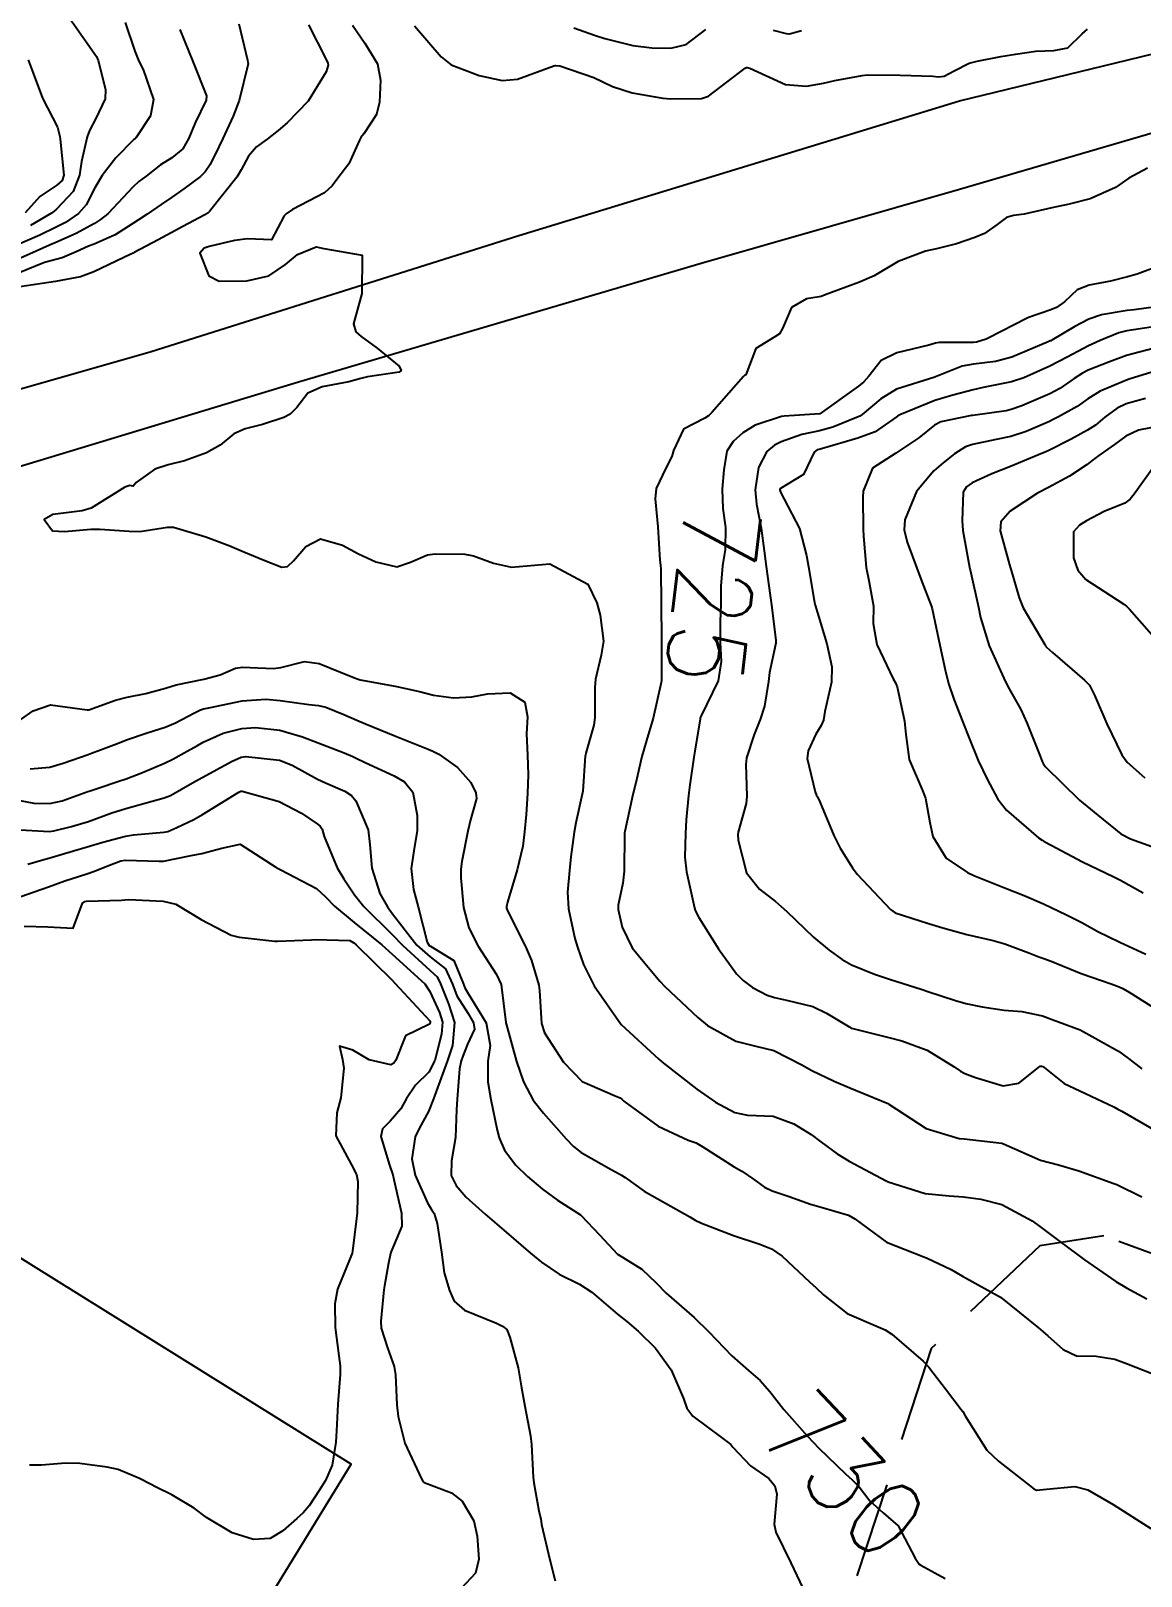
# Model space of a CAD drawing. Header units: metres. Extents: x 298520 to 308411, y 7433745 to 7450750.
# Drawn here: x 299496.4 to 299554.4, y 7449492.5 to 7449573.2 of the extents above; entities that cross this region are included whole.
import ezdxf
from ezdxf.enums import TextEntityAlignment as Align

# ---------------------------------------------------------------- set-up
doc = ezdxf.new("R2010")
doc.units = ezdxf.units.M
doc.header["$LTSCALE"] = 10
doc.linetypes.add('DASHED', pattern=[0.75, 0.5, -0.25])
for name, color, linetype in [('Cotas', 45, 'Continuous'), ('Curvas de Nivel 1m', 11, 'Continuous'), ('Curvas de Nivel 5m', 15, 'Continuous'), ('Edificações', 30, 'Continuous'), ('Linha Férrea', 251, 'TRACKS'), ('Vias Secundárias', 230, 'DASHED')]:
    doc.layers.add(name, color=color, linetype=linetype)
doc.styles.add('Style-STANDARD', font='STANDARD.shx')
doc.linetypes.add('TRACKS', pattern='A,0.15,[130,ltypeshp.shx,S=0.25,R=0,X=0,Y=0],0.15', length=0.3)

msp = doc.modelspace()

# ---------------------------------------------------------------- linework, layer by layer
at = {"layer": 'Curvas de Nivel 1m', "flags": 128}
for points, elevation in [([(299495.882, 7449576.947), (299497.033, 7449575.648), (299497.853, 7449574.6), (299498.549, 7449573.633), (299499.816, 7449571.82), (299499.903, 7449571.619), (299500.28, 7449570.095), (299500.272, 7449569.613), (299499.783, 7449568.589), (299499.445, 7449567.954), (299499.335, 7449567.624), (299499.034, 7449566.347), (299498.924, 7449565.628), (299498.597, 7449564.769), (299497.725, 7449563.85), (299497.611, 7449563.754), (299497.459, 7449563.643), (299496.365, 7449563.002)], 732), ([(299507.25, 7449573.529), (299507.701, 7449571.635), (299507.73, 7449571.521), (299507.733, 7449571.442), (299507.272, 7449569.528), (299506.957, 7449568.705), (299506.41, 7449567.54), (299506.207, 7449567.103), (299505.753, 7449566.191), (299505.499, 7449565.8), (299505.25, 7449565.555), (299504.38, 7449564.92), (299503.732, 7449564.47), (299503.201, 7449564.103), (299502.467, 7449563.583), (299502.006, 7449563.3), (299501.716, 7449563.103), (299500.792, 7449562.519), (299499.699, 7449562.033), (299499.403, 7449561.917), (299498.747, 7449561.629), (299498.024, 7449561.303), (299497.689, 7449561.218), (299497.099, 7449561.061), (299495.681, 7449560.486)], 729), ([(299501.306, 7449573.598), (299501.821, 7449572.104), (299502.033, 7449571.588), (299502.256, 7449571.138), (299502.794, 7449569.58), (299502.644, 7449568.722), (299501.895, 7449567.589), (299501.829, 7449567.532), (299501.771, 7449567.491), (299500.833, 7449566.528), (299500.116, 7449565.614), (299499.736, 7449564.963), (299499.271, 7449564.081), (299498.885, 7449563.628), (299498.192, 7449563.159), (299497.712, 7449562.912), (299496.859, 7449562.496), (299495.698, 7449561.994)], 731), ([(299510.896, 7449573.484), (299511.816, 7449571.673), (299511.903, 7449571.469), (299511.914, 7449571.367), (299511.809, 7449571.031), (299510.882, 7449569.484), (299509.782, 7449568.36), (299509.316, 7449567.966), (299508.73, 7449567.51), (299508.182, 7449567.1), (299507.76, 7449566.628), (299507.372, 7449565.902), (299507.151, 7449565.529), (299505.725, 7449563.729), (299505.633, 7449563.642), (299505.483, 7449563.552), (299504.33, 7449562.947), (299503.709, 7449562.614), (299503.034, 7449562.245), (299501.782, 7449561.589), (299501.729, 7449561.553), (299501.692, 7449561.538), (299501.603, 7449561.503), (299499.683, 7449560.589), (299498.98, 7449560.327), (299497.677, 7449560.079), (299495.81, 7449559.804)], 728), ([(299513.194, 7449573.456), (299513.829, 7449572.515), (299514.493, 7449571.443), (299514.654, 7449570.592), (299514.603, 7449569.442), (299514.439, 7449568.787), (299513.776, 7449567.792), (299513.631, 7449567.595), (299513.561, 7449567.452), (299512.992, 7449566.22), (299512.433, 7449565.463), (299512.135, 7449565.07), (299511.735, 7449564.705), (299510.063, 7449563.832), (299509.724, 7449563.603), (299509.665, 7449563.559), (299509.618, 7449563.501), (299508.96, 7449562.252), (299507.705, 7449562.303), (299507.026, 7449562.208), (299505.698, 7449561.896), (299505.437, 7449561.812), (299505.21, 7449561.555), (299505.681, 7449560.38), (299506.222, 7449560.086), (299507.679, 7449560.107), (299508.82, 7449560.37), (299509.688, 7449560.97), (299510.309, 7449561.491), (299511.293, 7449561.883), (299511.698, 7449561.805), (299513.693, 7449561.45), (299513.673, 7449559.45), (299513.241, 7449557.871), (299513.372, 7449557.453), (299513.649, 7449557.2), (299514.484, 7449556.598), (299515.626, 7449555.651), (299515.741, 7449555.428), (299515.622, 7449555.347), (299513.972, 7449555.094), (299513.619, 7449555.016), (299512.998, 7449554.84), (299511.614, 7449554.582), (299510.857, 7449554.241), (299510.287, 7449553.493), (299509.943, 7449553.152), (299509.595, 7449552.976), (299508.483, 7449552.617), (299507.586, 7449552.378), (299506.992, 7449552.118), (299506.28, 7449551.539), (299505.569, 7449551.124), (299504.418, 7449550.708), (299503.562, 7449550.5), (299502.859, 7449550.278), (299501.895, 7449549.587), (299501.741, 7449549.398), (299501.551, 7449549.427), (299501.296, 7449549.34), (299499.539, 7449548.246), (299499.063, 7449548.099), (299497.536, 7449547.913), (299497.081, 7449547.647), (299497.524, 7449547.054), (299498.141, 7449547.017), (299499.526, 7449547.143), (299499.987, 7449547.153), (299501.525, 7449547.037), (299502.087, 7449547.022), (299503.528, 7449547.256), (299503.848, 7449547.247), (299505.521, 7449546.745), (299506.779, 7449546.266), (299507.51, 7449545.967), (299508.605, 7449545.509), (299509.5, 7449545.167), (299509.799, 7449545.198), (299510.11, 7449545.494), (299510.756, 7449546.246), (299511.52, 7449546.634), (299512.672, 7449546.306), (299513.509, 7449545.859), (299514.418, 7449545.441), (299515.5, 7449545.179), (299516.213, 7449545.419), (299517.109, 7449545.806), (299517.51, 7449545.855), (299519.063, 7449545.831), (299519.509, 7449545.756), (299520.565, 7449545.369), (299521.501, 7449545.163), (299523.503, 7449545.33), (299525.493, 7449544.281), (299525.947, 7449543.305), (299526.128, 7449542.649), (299526.298, 7449541.302), (299526.183, 7449540.565), (299525.889, 7449539.305), (299525.851, 7449538.883), (299525.848, 7449537.306), (299525.798, 7449536.915), (299525.385, 7449535.44), (299525.357, 7449535.337), (299525.351, 7449535.31), (299525.22, 7449533.456), (299525.194, 7449533.312), (299524.856, 7449531.807), (299524.772, 7449531.316), (299524.6, 7449530.041), (299524.526, 7449529.318), (299524.431, 7449528.19), (299524.471, 7449527.318), (299524.807, 7449525.777), (299524.939, 7449525.313), (299525.254, 7449524.409), (299525.823, 7449523.304), (299527.223, 7449521.29), (299529.196, 7449519.474), (299529.444, 7449519.257), (299531.18, 7449517.905), (299532.156, 7449517.23), (299533.165, 7449516.681), (299533.829, 7449516.544), (299535.162, 7449516.493), (299536.24, 7449516.096), (299537.148, 7449515.533), (299537.652, 7449515.162), (299538.508, 7449514.521), (299539.133, 7449514.154), (299541.065, 7449513.121), (299541.123, 7449513.089), (299541.173, 7449513.069), (299543.116, 7449512.453), (299544.361, 7449512.327), (299545.115, 7449512.283), (299546.021, 7449512.154), (299547.111, 7449511.883), (299548.698, 7449511.034), (299549.099, 7449510.741), (299550.151, 7449509.95), (299551.077, 7449509.263), (299551.435, 7449508.996), (299553.062, 7449507.871), (299553.62, 7449507.533), (299554.689, 7449506.955)], 727), ([(299516.438, 7449573.421), (299517.819, 7449571.809), (299518.341, 7449571.395), (299519.807, 7449570.833), (299521.011, 7449570.568), (299521.806, 7449570.646), (299523.705, 7449571.331), (299523.784, 7449571.359), (299523.813, 7449571.357), (299524.026, 7449571.328), (299525.807, 7449570.721), (299526.767, 7449570.26), (299527.799, 7449569.934), (299529.41, 7449569.65), (299529.796, 7449569.606), (299531.418, 7449569.623), (299531.798, 7449569.757), (299533.697, 7449571.212), (299533.774, 7449571.25), (299533.814, 7449571.252), (299533.948, 7449571.209), (299535.805, 7449570.366), (299536.907, 7449570.276), (299537.806, 7449570.437), (299538.397, 7449570.564), (299539.81, 7449570.839), (299540.086, 7449570.861), (299541.81, 7449570.849), (299543.509, 7449570.794), (299543.81, 7449570.766), (299544.106, 7449570.791), (299544.624, 7449571.082), (299545.416, 7449571.477), (299545.818, 7449571.586), (299547.059, 7449571.819), (299547.822, 7449571.953), (299548.892, 7449572.102), (299549.824, 7449572.13), (299550.556, 7449572.282), (299551.308, 7449573.005), (299551.584, 7449573.255)], 726), ([(299496.254, 7449571.656), (299496.512, 7449570.947), (299496.99, 7449569.648), (299497.778, 7449568.132), (299497.893, 7449567.639), (299497.911, 7449567.499), (299498.102, 7449565.636), (299498.023, 7449565.354), (299497.738, 7449565.101), (299496.858, 7449564.522), (299496.086, 7449563.656)], 733), ([(299554.718, 7449565.996), (299553.748, 7449565.469), (299553.053, 7449564.98), (299551.737, 7449564.385), (299550.634, 7449564.111), (299549.732, 7449563.92), (299548.278, 7449563.591), (299547.728, 7449563.516), (299547.359, 7449563.421), (299546.869, 7449563.059), (299546.203, 7449562.578), (299545.712, 7449562.372), (299544.749, 7449562.038), (299543.703, 7449561.79), (299543.132, 7449561.668), (299541.693, 7449561.12), (299540.452, 7449560.366), (299539.682, 7449560.041), (299537.884, 7449559.376), (299537.674, 7449559.301), (299537.568, 7449559.277), (299536.916, 7449559.178), (299536.124, 7449558.727), (299535.649, 7449557.623), (299535.5, 7449557.336), (299535.258, 7449557.194), (299534.257, 7449556.583), (299533.735, 7449555.209), (299533.67, 7449555.162), (299533.622, 7449555.118), (299531.962, 7449553.235), (299531.781, 7449553.057), (299531.599, 7449552.947), (299530.475, 7449552.366), (299529.957, 7449551.256), (299529.882, 7449550.944), (299529.564, 7449550.332), (299529.056, 7449549.267), (299529.01, 7449548.731), (299529.138, 7449547.266), (299529.252, 7449545.519), (299529.278, 7449545.263), (299529.292, 7449545.054), (299529.312, 7449543.263), (299529.342, 7449541.374), (299529.342, 7449541.262), (299529.339, 7449541.149), (299529.326, 7449539.262), (299529.316, 7449539.146), (299528.907, 7449537.268), (299528.551, 7449536.117), (299528.313, 7449535.276), (299527.989, 7449533.9), (299527.844, 7449533.283), (299527.415, 7449531.36), (299527.408, 7449531.289), (299527.407, 7449531.224), (299527.387, 7449529.289), (299527.307, 7449528.667), (299527.069, 7449527.519), (299527.069, 7449527.292), (299527.279, 7449526.365), (299527.81, 7449525.282), (299528.462, 7449524.479), (299529.246, 7449523.552), (299529.512, 7449523.257), (299531.227, 7449521.647), (299531.736, 7449521.235), (299533.211, 7449520.411), (299534.264, 7449520.147), (299535.204, 7449519.923), (299536.667, 7449519.175), (299537.19, 7449518.88), (299538.361, 7449518.329), (299539.181, 7449517.98), (299541.122, 7449517.172), (299541.173, 7449517.15), (299541.217, 7449517.12), (299543.154, 7449515.849), (299544.888, 7449515.332), (299545.146, 7449515.305), (299547.107, 7449515.087), (299547.143, 7449515.074), (299547.193, 7449515.049), (299549.135, 7449514.205), (299550.075, 7449513.958), (299551.129, 7449513.648), (299552.972, 7449512.982), (299553.122, 7449512.926), (299554.433, 7449512.277)], 726), ([(299555.671, 7449558.826), (299554.03, 7449558.604), (299553.667, 7449558.557), (299552.328, 7449558.328), (299551.659, 7449558.105), (299550.931, 7449557.73), (299549.73, 7449557.019), (299549.678, 7449556.984), (299549.642, 7449556.97), (299549.539, 7449556.919), (299547.634, 7449556.132), (299546.788, 7449555.902), (299545.63, 7449555.76), (299545.048, 7449555.656), (299543.655, 7449555.09), (299543.632, 7449555.081), (299543.606, 7449555.073), (299541.616, 7449554.462), (299540.786, 7449553.953), (299539.82, 7449553.138), (299539.692, 7449553.049), (299539.601, 7449553.004), (299538.286, 7449552.466), (299537.59, 7449552.28), (299536.674, 7449552.092), (299535.581, 7449551.713), (299535.235, 7449551.536), (299534.843, 7449551.197), (299534.395, 7449550.371), (299534.222, 7449549.203), (299534.303, 7449548.444), (299534.544, 7449547.2), (299534.706, 7449546.007), (299534.795, 7449545.197), (299535.005, 7449543.678), (299535.076, 7449543.194), (299535.306, 7449541.34), (299535.3, 7449541.192), (299534.977, 7449539.655), (299534.921, 7449539.195), (299534.717, 7449537.9), (299534.48, 7449537.199), (299534.173, 7449536.43), (299533.779, 7449535.206), (299533.737, 7449534.849), (299533.789, 7449533.206), (299533.752, 7449532.812), (299533.344, 7449531.317), (299533.329, 7449531.21), (299533.338, 7449530.903), (299533.777, 7449529.205), (299534.453, 7449528.352), (299535.298, 7449527.702), (299535.879, 7449527.184), (299537.273, 7449525.836), (299538.101, 7449525.157), (299538.781, 7449524.67), (299539.255, 7449524.395), (299540.461, 7449523.917), (299541.248, 7449523.657), (299542.95, 7449523.103), (299543.242, 7449523.004), (299544.692, 7449522.532), (299545.236, 7449522.385), (299546.092, 7449522.204), (299547.233, 7449522.038), (299548.153, 7449521.957), (299549.23, 7449521.734), (299549.748, 7449521.542), (299551.213, 7449521), (299553.202, 7449519.886), (299553.726, 7449519.5), (299554.434, 7449518.961)], 724), ([(299554.918, 7449557.693), (299553.651, 7449557.503), (299553.231, 7449557.402), (299552.257, 7449556.994), (299551.839, 7449556.8), (299551.64, 7449556.711), (299550.522, 7449556.123), (299549.629, 7449555.649), (299548.263, 7449555.04), (299547.621, 7449554.835), (299546.136, 7449554.547), (299545.616, 7449554.427), (299544.558, 7449554.136), (299543.611, 7449553.856), (299541.779, 7449553.117), (299541.668, 7449553.053), (299541.601, 7449552.994), (299540.502, 7449552.219), (299539.584, 7449551.891), (299539.004, 7449551.727), (299537.575, 7449551.311), (299537.466, 7449551.28), (299537.318, 7449551.173), (299536.747, 7449549.992), (299535.554, 7449549.261), (299535.521, 7449549.223), (299535.516, 7449549.19), (299535.552, 7449549.078), (299536.535, 7449547.18), (299536.912, 7449545.776), (299537.014, 7449545.175), (299537.334, 7449543.322), (299537.369, 7449543.171), (299537.477, 7449542.773), (299537.973, 7449541.162), (299538.241, 7449539.958), (299538.213, 7449539.158), (299537.875, 7449537.621), (299537.795, 7449537.164), (299537.68, 7449536.895), (299537.402, 7449536.44), (299536.995, 7449535.568), (299536.952, 7449535.174), (299537.366, 7449533.434), (299537.437, 7449533.243), (299537.481, 7449533.168), (299537.613, 7449532.912), (299538.333, 7449531.155), (299538.666, 7449530.49), (299539.316, 7449529.455), (299539.56, 7449529.138), (299541.295, 7449527.279), (299541.544, 7449527.117), (299543.285, 7449526.56), (299544.036, 7449526.334), (299545.277, 7449525.98), (299546.668, 7449525.66), (299547.27, 7449525.499), (299548.528, 7449525.031), (299549.055, 7449524.818), (299549.26, 7449524.752), (299549.683, 7449524.591), (299551.252, 7449523.938), (299552.826, 7449523.405), (299553.246, 7449523.246), (299553.429, 7449523.162), (299553.762, 7449522.972), (299555.229, 7449522.055)], 723), ([(299555.344, 7449556.658), (299553.635, 7449556.21), (299552.731, 7449555.89), (299551.627, 7449555.438), (299551.332, 7449555.297), (299550.889, 7449555.007), (299550.14, 7449554.492), (299549.615, 7449554.21), (299548.153, 7449553.586), (299547.606, 7449553.385), (299547.337, 7449553.321), (299545.603, 7449553.083), (299545.523, 7449553.071), (299543.931, 7449552.754), (299543.595, 7449552.575), (299542.778, 7449551.909), (299541.573, 7449551.12), (299540.362, 7449550.335), (299539.876, 7449549.137), (299539.851, 7449548.836), (299539.867, 7449547.137), (299539.887, 7449546.777), (299540.032, 7449545.135), (299540.173, 7449544.456), (299540.403, 7449543.131), (299540.388, 7449542.212), (299540.583, 7449541.129), (299541.435, 7449539.325), (299541.552, 7449539.119), (299541.641, 7449538.908), (299542.037, 7449537.114), (299542.098, 7449536.418), (299542.277, 7449535.111), (299542.963, 7449533.508), (299543.127, 7449533.102), (299543.344, 7449531.82), (299543.51, 7449531.097), (299544.2, 7449529.965), (299545.314, 7449529.212), (299545.649, 7449529.067), (299547.306, 7449528.4), (299548.288, 7449528.021), (299549.299, 7449527.586), (299550.498, 7449527.008), (299551.287, 7449526.599), (299552.13, 7449526.142), (299553.272, 7449525.572), (299554.642, 7449524.959)], 722), ([(299555.629, 7449555.553), (299553.774, 7449554.978), (299553.622, 7449554.928), (299552.26, 7449554.35), (299551.612, 7449553.944), (299551.058, 7449553.556), (299550.08, 7449553.015), (299549.769, 7449552.85), (299549.599, 7449552.767), (299548.382, 7449552.247), (299547.587, 7449551.991), (299546.82, 7449551.822), (299545.58, 7449551.558), (299545.216, 7449551.436), (299544.636, 7449551.079), (299544.043, 7449550.61), (299543.564, 7449550.183), (299542.657, 7449549.103), (299542.052, 7449547.627), (299542.013, 7449547.113), (299542.169, 7449546.464), (299542.672, 7449545.102), (299542.896, 7449544.498), (299543.446, 7449543.1), (299543.481, 7449542.98), (299543.881, 7449541.094), (299544.149, 7449539.799), (299544.326, 7449539.087), (299544.611, 7449538.268), (299545.078, 7449537.075), (299545.4, 7449536.224), (299545.884, 7449535.065), (299546.347, 7449534.086), (299546.898, 7449533.055), (299547.354, 7449532.467), (299549.032, 7449531.025), (299549.216, 7449530.906), (299549.331, 7449530.844), (299549.696, 7449530.65), (299551.321, 7449529.774), (299552.965, 7449528.983), (299553.311, 7449528.81), (299554.504, 7449528.161)], 721), ([(299555.597, 7449552.579), (299554.247, 7449552.316), (299553.588, 7449552.003), (299552.998, 7449551.57), (299552.184, 7449550.994), (299551.84, 7449550.728), (299551.568, 7449550.52), (299550.657, 7449549.914), (299549.556, 7449549.326), (299548.982, 7449549.029), (299547.543, 7449548.08), (299547.059, 7449547.533), (299547.028, 7449547.055), (299547.506, 7449545.277), (299547.567, 7449545.112), (299547.589, 7449545.049), (299548.013, 7449543.567), (299548.237, 7449543.039), (299549.36, 7449541.116), (299549.417, 7449541.021), (299549.433, 7449541), (299549.453, 7449540.98), (299549.765, 7449540.702), (299551.436, 7449539.266), (299551.692, 7449538.997), (299551.952, 7449538.471), (299552.593, 7449536.988), (299553.389, 7449535.37), (299553.67, 7449534.976), (299554.582, 7449534.169)], 719), ([(299555.121, 7449550.51), (299554.034, 7449548.973), (299553.819, 7449548.705), (299553.546, 7449548.51), (299552.467, 7449548.063), (299551.532, 7449547.583), (299551.176, 7449547.355), (299550.863, 7449547.007), (299550.86, 7449545.656), (299551.092, 7449545.004), (299551.498, 7449544.521), (299552.795, 7449543.682), (299553.485, 7449543.227), (299553.625, 7449543.119), (299553.787, 7449542.975), (299555.455, 7449541.069)], 718), ([(299495.862, 7449537.207), (299496.502, 7449537.654), (299497.416, 7449537.966), (299499.322, 7449537.712), (299499.414, 7449537.717), (299500.81, 7449538.215), (299501.421, 7449538.367), (299502.395, 7449538.558), (299503.426, 7449538.846), (299503.982, 7449539.009), (299505.431, 7449539.31), (299506.285, 7449539.537), (299507.085, 7449539.879), (299507.439, 7449539.944), (299509.067, 7449539.875), (299509.439, 7449539.929), (299510.691, 7449540.241), (299511.443, 7449540.123), (299513.124, 7449539.455), (299513.353, 7449539.372), (299513.432, 7449539.338), (299513.598, 7449539.281), (299515.428, 7449538.946), (299516.687, 7449538.673), (299517.424, 7449538.481), (299518.475, 7449538.336), (299519.423, 7449538.397), (299520.251, 7449538.546), (299521.425, 7449538.606), (299522.192, 7449538.12), (299522.33, 7449537.346), (299522.289, 7449536.457), (299522.328, 7449535.346), (299522.369, 7449534.341), (299522.34, 7449533.345), (299522.258, 7449532.252), (299522.181, 7449531.347), (299522.085, 7449530.595), (299521.787, 7449529.353), (299521.296, 7449527.676), (299521.229, 7449527.425), (299521.234, 7449527.361), (299521.291, 7449527.218), (299522.222, 7449525.346), (299522.543, 7449524.627), (299522.928, 7449523.335), (299522.96, 7449523.054), (299523.069, 7449521.332), (299523.216, 7449520.838), (299524.213, 7449519.32), (299525.183, 7449518.313), (299526.916, 7449517.553), (299527.175, 7449517.448), (299527.267, 7449517.382), (299527.37, 7449517.287), (299529.154, 7449515.968), (299530.728, 7449515.244), (299531.141, 7449515.096), (299531.488, 7449514.888), (299533.129, 7449513.851), (299533.537, 7449513.623), (299534.139, 7449513.205), (299534.71, 7449512.788), (299535.117, 7449512.603), (299536.004, 7449512.292), (299537.11, 7449511.905), (299537.684, 7449511.736), (299539.105, 7449511.328), (299539.439, 7449511.137), (299541.085, 7449509.915), (299543.031, 7449509.143), (299543.073, 7449509.133), (299543.171, 7449509.099), (299544.472, 7449508.484), (299545.064, 7449508.138), (299547.053, 7449507.05), (299549.029, 7449505.45), (299549.523, 7449505.023), (299550.324, 7449504.318), (299551.013, 7449503.987), (299552.045, 7449503.957), (299553.011, 7449503.799), (299553.622, 7449503.584), (299555.004, 7449503.04)], 728), ([(299496.35, 7449534.632), (299497.374, 7449534.723), (299498.083, 7449534.926), (299499.381, 7449535.384), (299499.557, 7449535.442), (299500.025, 7449535.614), (299501.003, 7449535.99), (299501.391, 7449536.145), (299502.466, 7449536.515), (299503.401, 7449536.804), (299503.939, 7449537.03), (299504.938, 7449537.555), (299505.258, 7449537.708), (299505.415, 7449537.755), (299505.689, 7449537.819), (299507.42, 7449538.184), (299508.656, 7449538.273), (299509.42, 7449538.207), (299510.907, 7449537.996), (299511.418, 7449537.944), (299511.799, 7449537.856), (299512.732, 7449537.46), (299513.409, 7449537.174), (299513.868, 7449536.983), (299515.397, 7449536.355), (299517.139, 7449535.652), (299517.385, 7449535.556), (299517.706, 7449535.397), (299518.682, 7449534.696), (299519.368, 7449533.912), (299519.642, 7449533.377), (299519.662, 7449533.075), (299519.349, 7449531.96), (299519.211, 7449531.382), (299518.905, 7449529.8), (299518.857, 7449529.387), (299518.853, 7449528.931), (299518.987, 7449527.385), (299519.277, 7449526.328), (299519.756, 7449525.375), (299520.722, 7449523.891), (299520.963, 7449523.363), (299521.2, 7449521.384), (299521.206, 7449521.36), (299521.222, 7449521.31), (299521.756, 7449519.352), (299522.118, 7449518.281), (299522.628, 7449517.338), (299523.163, 7449516.644), (299524.346, 7449515.318), (299524.735, 7449514.912), (299525.136, 7449514.603), (299526.704, 7449513.718), (299527.125, 7449513.488), (299527.253, 7449513.417), (299527.433, 7449513.285), (299528.42, 7449512.575), (299529.112, 7449512.197), (299530.806, 7449511.243), (299531.1, 7449511.063), (299531.425, 7449510.91), (299533.089, 7449510.268), (299534.465, 7449509.817), (299535.079, 7449509.567), (299535.643, 7449509.184), (299537.06, 7449507.852), (299537.42, 7449507.528), (299537.802, 7449507.163), (299539.039, 7449506.195), (299540.659, 7449505.495), (299541.026, 7449505.337), (299541.365, 7449505.117), (299543.009, 7449503.711), (299543.305, 7449503.395), (299543.533, 7449503.092), (299544.163, 7449502.251), (299544.984, 7449501.187), (299545.075, 7449501.069), (299545.201, 7449500.846), (299546.328, 7449499.056), (299546.947, 7449498.49), (299548.794, 7449497.031), (299548.932, 7449496.962), (299549.451, 7449497.022), (299550.934, 7449497.156), (299551.61, 7449496.993), (299552.922, 7449496.221), (299554.903, 7449494.96)], 729), ([(299495.549, 7449531.457), (299497.339, 7449531.364), (299497.583, 7449531.394), (299498.502, 7449531.628), (299499.158, 7449531.808), (299499.345, 7449531.872), (299500.622, 7449532.336), (299501.353, 7449532.566), (299502.728, 7449532.951), (299503.358, 7449533.112), (299503.685, 7449533.242), (299504.251, 7449533.561), (299504.96, 7449533.961), (299505.369, 7449534.189), (299506.865, 7449535.015), (299507.38, 7449535.246), (299507.618, 7449535.281), (299509.379, 7449535.077), (299510.045, 7449534.825), (299511.369, 7449534.091), (299511.788, 7449533.894), (299512.791, 7449533.459), (299513.144, 7449533.237), (299513.358, 7449532.964), (299514.013, 7449531.443), (299514.09, 7449530.684), (299514.198, 7449529.441), (299514.611, 7449528.125), (299515.016, 7449527.433), (299515.287, 7449527.06), (299516.557, 7449525.417), (299517.257, 7449524.813), (299518.046, 7449524.193), (299518.409, 7449523.393), (299518.633, 7449522.785), (299519.228, 7449521.864), (299519.515, 7449521.377), (299519.561, 7449521.034), (299519.206, 7449520.254), (299518.958, 7449519.622), (299518.875, 7449519.385), (299518.775, 7449518.973), (299518.664, 7449517.388), (299518.629, 7449516.85), (299518.576, 7449515.389), (299518.355, 7449514.171), (299518.337, 7449513.392), (299518.604, 7449512.874), (299519.112, 7449512.278), (299520.117, 7449511.37), (299521.091, 7449510.548), (299522.493, 7449509.346), (299523.068, 7449508.87), (299523.988, 7449508.252), (299525.057, 7449507.725), (299525.702, 7449507.304), (299527.042, 7449506.159), (299527.524, 7449505.769), (299528.123, 7449505.274), (299529.02, 7449504.386), (299529.831, 7449503.252), (299530.482, 7449501.751), (299530.661, 7449501.243), (299530.977, 7449500.835), (299532.471, 7449499.714), (299532.955, 7449499.348), (299533.069, 7449499.218), (299533.982, 7449498.243), (299534.937, 7449497.57), (299535.252, 7449497.187), (299535.352, 7449496.762), (299535.216, 7449495.187), (299535.312, 7449494.781), (299536.097, 7449493.178), (299536.866, 7449491.523)], 731), ([(299496.223, 7449529.656), (299497.063, 7449529.898), (299497.318, 7449529.965), (299498.607, 7449530.344), (299499.327, 7449530.559), (299500.14, 7449530.802), (299501.336, 7449531.117), (299501.753, 7449531.178), (299503.339, 7449531.32), (299503.543, 7449531.365), (299504.013, 7449531.563), (299504.91, 7449531.992), (299505.35, 7449532.239), (299507.251, 7449533.411), (299507.362, 7449533.457), (299507.424, 7449533.458), (299509.357, 7449532.921), (299510.52, 7449532.32), (299511.346, 7449531.766), (299511.505, 7449531.638), (299511.603, 7449531.476), (299511.719, 7449531.093), (299512.385, 7449529.464), (299512.742, 7449528.893), (299513.299, 7449528.053), (299513.783, 7449527.445), (299515.271, 7449525.981), (299515.811, 7449525.425), (299517.25, 7449524.1), (299517.61, 7449523.768), (299517.793, 7449523.402), (299518.202, 7449522.365), (299518.524, 7449521.39), (299518.414, 7449520.182), (299518.157, 7449519.396), (299517.563, 7449517.79), (299517.431, 7449517.406), (299517.166, 7449516.744), (299516.69, 7449515.882), (299516.464, 7449515.417), (299516.291, 7449514.263), (299516.472, 7449513.417), (299517.108, 7449511.968), (299517.321, 7449511.623), (299517.449, 7449511.405), (299517.611, 7449510.886), (299517.841, 7449509.398), (299517.988, 7449508.322), (299518.267, 7449507.392), (299518.498, 7449506.839), (299519.043, 7449506.358), (299520.72, 7449505.68), (299521.035, 7449505.523), (299521.261, 7449505.358), (299521.419, 7449504.964), (299521.839, 7449503.352), (299522.026, 7449502.316), (299522.197, 7449501.348), (299522.496, 7449499.809), (299522.549, 7449499.344), (299522.625, 7449497.654), (299522.658, 7449497.343), (299522.918, 7449495.89), (299523.023, 7449495.447), (299523.042, 7449495.338), (299523.066, 7449495.183), (299523.499, 7449493.331), (299523.777, 7449492.232)], 732), ([(299495.461, 7449527.834), (299497.301, 7449528.477), (299498.155, 7449528.781), (299499.308, 7449529.152), (299499.663, 7449529.263), (299500.49, 7449529.608), (299501.085, 7449529.834), (299501.317, 7449529.866), (299503.085, 7449529.805), (299503.317, 7449529.817), (299504.767, 7449530.109), (299505.323, 7449530.213), (299506.364, 7449530.497), (299507.331, 7449530.692), (299509.19, 7449529.501), (299509.312, 7449529.419), (299509.454, 7449529.356), (299511.302, 7449528.39), (299511.778, 7449527.953), (299512.242, 7449527.466), (299513.28, 7449526.609), (299514.721, 7449525.435), (299515.258, 7449524.959), (299516.973, 7449523.413), (299517.239, 7449523.009), (299517.738, 7449521.912), (299517.888, 7449521.4), (299517.846, 7449520.768), (299517.49, 7449519.406), (299517.187, 7449518.801), (299516.486, 7449518.111), (299516.013, 7449517.422), (299515.71, 7449516.882), (299515.161, 7449516.237), (299514.754, 7449515.837), (299514.672, 7449515.435), (299515.13, 7449513.933), (299515.291, 7449513.428), (299515.359, 7449513.189), (299515.757, 7449511.423), (299515.767, 7449510.749), (299515.218, 7449509.429), (299515.176, 7449509.325), (299515.067, 7449508.815), (299514.858, 7449507.629), (299514.826, 7449507.432), (299514.671, 7449505.8), (299514.693, 7449505.433), (299515.017, 7449504.399), (299515.368, 7449503.426), (299515.438, 7449502.986), (299515.514, 7449501.425), (299515.578, 7449500.82), (299515.918, 7449499.42), (299516.79, 7449497.556), (299516.876, 7449497.411), (299516.932, 7449497.361), (299518.364, 7449496.826), (299518.923, 7449496.395), (299519.535, 7449495.374), (299519.711, 7449494.561), (299519.794, 7449493.371), (299519.611, 7449492.637), (299518.867, 7449491.827)], 733), ([(299496.043, 7449526.421), (299497.28, 7449526.374), (299498.592, 7449526.315), (299499.09, 7449527.622), (299499.208, 7449527.707), (299499.294, 7449527.724), (299501.128, 7449527.768), (299501.295, 7449527.783), (299501.498, 7449527.8), (299503.294, 7449527.721), (299503.97, 7449527.563), (299505.281, 7449526.763), (299506.844, 7449525.952), (299507.268, 7449525.839), (299509.135, 7449525.631), (299509.265, 7449525.624), (299511.042, 7449525.706), (299511.266, 7449525.719), (299513.055, 7449525.664), (299513.264, 7449525.543), (299513.376, 7449525.449), (299515.245, 7449523.614), (299515.424, 7449523.428), (299517.224, 7449521.472), (299517.248, 7449521.434), (299517.254, 7449521.41), (299517.254, 7449521.378), (299517.221, 7449521.292), (299515.953, 7449520.681), (299515.457, 7449519.427), (299515.35, 7449519.27), (299515.19, 7449519.171), (299514.064, 7449519.441), (299513.2, 7449519.938), (299512.514, 7449520.15), (299512.668, 7449519.458), (299512.736, 7449519.004), (299512.573, 7449517.459), (299512.369, 7449516.666), (299512.322, 7449515.462), (299513.131, 7449513.961), (299513.396, 7449513.447), (299513.474, 7449513.092), (299513.432, 7449511.447), (299513.394, 7449511.152), (299513.187, 7449509.449), (299513.171, 7449509.35), (299513.069, 7449509.076), (299512.399, 7449507.46), (299512.271, 7449506.688), (299512.28, 7449505.461), (299512.478, 7449503.99), (299512.555, 7449503.457), (299512.54, 7449502.999), (299512.433, 7449501.458), (299512.363, 7449500.065), (299512.323, 7449499.466), (299512.132, 7449498.277), (299511.783, 7449497.472), (299511.448, 7449496.954), (299510.92, 7449496.142), (299510.615, 7449495.784), (299510.283, 7449495.486), (299509.554, 7449494.842), (299508.897, 7449494.443), (299508.018, 7449494.391), (299506.901, 7449494.744), (299505.567, 7449495.543), (299504.918, 7449496.033), (299503.761, 7449496.725), (299502.929, 7449497.132), (299502.637, 7449497.281), (299502.06, 7449497.583), (299500.94, 7449498.053), (299500.38, 7449498.167), (299498.944, 7449498.36), (299498.205, 7449498.371), (299496.942, 7449498.281), (299496.321, 7449498.277)], 734)]:
    msp.add_lwpolyline(points, dxfattribs=dict(at, elevation=elevation))
at = {"layer": 'Curvas de Nivel 5m', "flags": 128}
for points, elevation in [([(299524.749, 7449573.321), (299525.837, 7449572.934), (299526.378, 7449572.759), (299527.83, 7449572.405), (299528.83, 7449572.268), (299529.828, 7449572.251), (299530.625, 7449572.458), (299531.652, 7449573.242)], 725), ([(299504.172, 7449573.233), (299504.855, 7449571.56), (299505.571, 7449569.776), (299505.552, 7449569.552), (299504.97, 7449568.369), (299504.644, 7449567.561), (299504.32, 7449567.009), (299503.757, 7449566.54), (299503.167, 7449566.161), (299502.413, 7449565.583), (299502.035, 7449565.292), (299501.737, 7449565.025), (299500.414, 7449563.61), (299500.029, 7449563.305), (299499.715, 7449563.113), (299498.761, 7449562.575), (299497.7, 7449562.113), (299497.368, 7449561.973), (299496.673, 7449561.655), (299495.688, 7449561.223)], 730), ([(299535.17, 7449573.197), (299535.84, 7449573.019), (299536.013, 7449573.014), (299536.646, 7449573.178)], 725), ([(299555.494, 7449560.952), (299554.189, 7449560.464), (299553.686, 7449560.312), (299552.795, 7449560.094), (299551.682, 7449559.89), (299551.042, 7449559.644), (299550.393, 7449559.013), (299549.97, 7449558.716), (299549.667, 7449558.598), (299548.509, 7449558.188), (299547.654, 7449557.766), (299547.184, 7449557.52), (299546.288, 7449557.064), (299545.797, 7449556.913), (299545.641, 7449556.898), (299543.844, 7449556.885), (299543.641, 7449556.855), (299543.303, 7449556.758), (299541.635, 7449556.356), (299540.803, 7449555.957), (299540.167, 7449555.135), (299539.912, 7449554.845), (299539.618, 7449554.617), (299537.603, 7449553.17), (299535.749, 7449553.04), (299535.6, 7449553.022), (299534.228, 7449552.569), (299533.587, 7449552.175), (299533.077, 7449551.721), (299532.75, 7449551.222), (299532.584, 7449550.246), (299532.511, 7449549.226), (299532.541, 7449548.223), (299532.673, 7449547.223), (299532.66, 7449546.079), (299532.529, 7449545.225), (299532.44, 7449544.174), (299532.427, 7449543.226), (299532.395, 7449542.3), (299532.4, 7449541.226), (299532.45, 7449540.232), (299532.302, 7449539.227), (299531.414, 7449537.397), (299531.36, 7449537.294), (299531.346, 7449537.241), (299531.071, 7449535.56), (299531.018, 7449535.244), (299530.814, 7449533.8), (299530.745, 7449533.246), (299530.627, 7449531.971), (299530.581, 7449531.248), (299530.553, 7449530.019), (299530.643, 7449529.247), (299531.015, 7449527.523), (299531.098, 7449527.242), (299531.287, 7449526.872), (299532.318, 7449525.229), (299533.25, 7449523.932), (299533.603, 7449523.572), (299534.086, 7449523.207), (299534.857, 7449522.813), (299535.238, 7449522.694), (299535.866, 7449522.554), (299537.233, 7449522.225), (299537.946, 7449521.875), (299539.167, 7449521.141), (299539.222, 7449521.109), (299539.265, 7449521.097), (299541.215, 7449520.608), (299541.893, 7449520.433), (299543.206, 7449519.945), (299544.616, 7449519.079), (299544.955, 7449518.838), (299545.189, 7449518.723), (299545.743, 7449518.509), (299547.183, 7449518.084), (299548.008, 7449518.219), (299549.022, 7449519.032), (299549.122, 7449519.103), (299549.194, 7449519.103), (299549.249, 7449519.085), (299549.33, 7449519.028), (299550.373, 7449518.2), (299551.181, 7449517.826), (299552.96, 7449516.982), (299553.171, 7449516.869), (299553.387, 7449516.759), (299555.155, 7449515.724)], 725), ([(299554.616, 7449553.968), (299553.61, 7449553.68), (299553.132, 7449553.46), (299552.502, 7449552.991), (299552.014, 7449552.579), (299551.593, 7449552.307), (299550.742, 7449551.852), (299549.576, 7449551.252), (299549.414, 7449551.183), (299549.029, 7449551.028), (299547.567, 7449550.421), (299546.588, 7449550.035), (299545.558, 7449549.56), (299545.269, 7449549.36), (299545.101, 7449549.075), (299545.035, 7449547.578), (299545.07, 7449547.075), (299545.422, 7449545.153), (299545.449, 7449545.071), (299545.46, 7449545.028), (299545.501, 7449544.866), (299545.891, 7449543.066), (299546.008, 7449542.531), (299546.452, 7449541.06), (299547.31, 7449539.175), (299547.372, 7449539.051), (299547.432, 7449538.929), (299548.107, 7449537.727), (299548.424, 7449537.035), (299549.115, 7449535.296), (299549.227, 7449535.022), (299549.276, 7449534.916), (299549.38, 7449534.753), (299551.168, 7449533.002), (299551.36, 7449532.838), (299552.138, 7449532.205), (299553.337, 7449531.236), (299553.834, 7449530.972), (299554.947, 7449530.573)], 720), ([(299495.357, 7449533.063), (299496.541, 7449532.838), (299497.355, 7449532.825), (299498.026, 7449532.964), (299499.361, 7449533.45), (299499.49, 7449533.49), (299499.901, 7449533.615), (299500.992, 7449533.979), (299501.368, 7449534.112), (299502.216, 7449534.432), (299503.376, 7449534.92), (299503.806, 7449535.138), (299504.554, 7449535.558), (299505.088, 7449535.853), (299505.39, 7449536.015), (299506.441, 7449536.491), (299507.401, 7449536.742), (299508.124, 7449536.791), (299509.4, 7449536.652), (299510.576, 7449536.307), (299511.391, 7449535.995), (299512.75, 7449535.459), (299513.201, 7449535.273), (299513.38, 7449535.19), (299513.861, 7449534.962), (299515.371, 7449534.265), (299515.904, 7449533.958), (299516.337, 7449533.42), (299516.571, 7449532.197), (299516.571, 7449531.418), (299516.394, 7449530.353), (299516.249, 7449529.421), (299516.386, 7449528.335), (299516.628, 7449527.417), (299517.097, 7449525.58), (299517.199, 7449525.411), (299517.262, 7449525.366), (299518.481, 7449524.618), (299518.985, 7449523.384), (299519.051, 7449523.193), (299519.238, 7449522.904), (299520.167, 7449521.371), (299520.389, 7449520.184), (299520.26, 7449519.369), (299520.258, 7449518.293), (299520.421, 7449517.368), (299520.741, 7449515.772), (299520.85, 7449515.363), (299521.136, 7449514.717), (299521.723, 7449513.945), (299522.334, 7449513.348), (299523.116, 7449512.689), (299523.898, 7449512.115), (299525.103, 7449511.338), (299525.136, 7449511.31), (299526.088, 7449510.3), (299527.037, 7449509.29), (299527.073, 7449509.264), (299528.301, 7449508.507), (299529.058, 7449507.789), (299529.583, 7449507.255), (299531.04, 7449505.98), (299531.813, 7449505.232), (299533.014, 7449503.983), (299533.886, 7449503.207), (299534.49, 7449502.69), (299534.992, 7449502.119), (299535.725, 7449501.183), (299536.962, 7449499.784), (299537.549, 7449499.164), (299538.94, 7449497.813), (299539.302, 7449497.51), (299539.66, 7449497.139), (299540.21, 7449496.415), (299540.919, 7449495.776), (299541.703, 7449495.112), (299542.579, 7449493.411), (299542.797, 7449493.101), (299542.882, 7449493.048), (299544.147, 7449492.353)], 730)]:
    msp.add_lwpolyline(points, dxfattribs=dict(at, elevation=elevation))
at = {"layer": 'Edificações'}
msp.add_lwpolyline([(299476.075, 7449515.955), (299465.768, 7449499.982), (299473.285, 7449495.119), (299471.635, 7449492.126), (299476.268, 7449489.388), (299479.908, 7449495.195), (299483.104, 7449493.473), (299485.286, 7449496.887), (299490.829, 7449494.062), (299487.428, 7449488.433), (299502.469, 7449477.941), (299506.535, 7449484.362), (299505.116, 7449485.259), (299513.116, 7449498.319), (299493.818, 7449510.328), (299491.407, 7449506.598)], close=True, dxfattribs=at)
at = {"layer": 'Linha Férrea', "flags": 128}
for points in [[(298729.261, 7450749.95), (298734.809, 7450730.65), (298742.343, 7450703.451), (298750.119, 7450676.237), (298757.889, 7450649.199), (298765.189, 7450623.712), (298769.985, 7450606.424), (298776.494, 7450583.287), (298783.055, 7450560.248), (298788.164, 7450542.214), (298793.821, 7450521.584), (298798.125, 7450506.606), (298804.386, 7450484.418), (298809.295, 7450466.837), (298814.551, 7450448.858), (298819.559, 7450431.225), (298826.267, 7450408.649), (298831.926, 7450389.314), (298837.135, 7450370.779), (298842.092, 7450352.398), (298847.802, 7450331.823), (298852.149, 7450316.412), (298858.34, 7450294.769), (298862.969, 7450278.965), (298867.952, 7450260.088), (298870.924, 7450249.95), (298873.722, 7450238.982), (298878.355, 7450222.697), (298882.025, 7450210.358), (298885.603, 7450197.651), (298890.189, 7450181.049), (298894.637, 7450166.006), (298898.995, 7450149.812), (298904.361, 7450131.79), (298908.122, 7450117.709), (298911.93, 7450103.946), (298916.104, 7450089.039), (298920.554, 7450073.399), (298923.212, 7450064.319), (298926.468, 7450052.577), (298930.321, 7450038.956), (298934.723, 7450023.223), (298938.252, 7450011.622), (298941.509, 7449999.193), (298944.399, 7449989.651), (298947.701, 7449977.682), (298952.335, 7449961.49), (298956.967, 7449946.581), (298961.92, 7449929.017), (298965.909, 7449915.258), (298970.082, 7449900.905), (298973.936, 7449887.787), (298977.788, 7449874.853), (298981.549, 7449862.469), (298986.366, 7449847.197), (298989.852, 7449836.37), (298994.575, 7449822.337), (298999.437, 7449807.292), (299004.068, 7449794.269), (299008.7, 7449781.657), (299013.057, 7449770.328), (299018.285, 7449757.718), (299022.322, 7449748.037), (299026.817, 7449737.63), (299031.861, 7449726.852), (299036.814, 7449716.896), (299043.096, 7449705.205), (299047.821, 7449696.534), (299054.335, 7449685.572), (299060.664, 7449675.852), (299069.469, 7449663.104), (299077.541, 7449652.872), (299085.429, 7449643.336), (299089.832, 7449637.784), (299098.728, 7449628.561), (299107.993, 7449618.793), (299117.442, 7449610.031), (299127.077, 7449601.223), (299138.453, 7449591.782), (299150.409, 7449582.651), (299162.779, 7449573.982), (299174.004, 7449567.002), (299185.962, 7449560.295), (299199.698, 7449553.222), (299213.253, 7449547.024), (299227.033, 7449541.5), (299241.999, 7449536.525), (299258.424, 7449531.831), (299277.224, 7449527.814), (299295.935, 7449525.032), (299311.589, 7449523.57), (299326.876, 7449522.883), (299340.975, 7449522.747), (299353.572, 7449523.111), (299369.274, 7449524.069), (299382.826, 7449525.211), (299396.609, 7449526.717), (299414.178, 7449529.501), (299430.969, 7449532.603), (299440.142, 7449534.839), (299451.094, 7449537.487), (299469.666, 7449542.917), (299486.963, 7449547.755), (299510.376, 7449554.83), (299531.414, 7449561.037), (299544.903, 7449564.894), (299559.186, 7449569.068), (299590.197, 7449576.665), (299616.417, 7449582.259), (299645.03, 7449585.805), (299675.251, 7449587.635), (299705.522, 7449586.259), (299732.882, 7449582.825), (299762.581, 7449576.088), (299791.888, 7449566.944), (299816.217, 7449556.896), (299840.774, 7449544.781), (299859.676, 7449534.387), (299878.529, 7449521.308), (299897.376, 7449507.135), (299919.538, 7449486.991), (299927.658, 7449478.626), (299947.133, 7449456.962), (299961.499, 7449437.961), (299971.137, 7449424.784), (299981.869, 7449408.322), (299997.595, 7449383.682), (300016.228, 7449354.96), (300035.864, 7449324.687), (300055.136, 7449295.587), (300073.232, 7449268.397), (300085.868, 7449249.95), (300089.501, 7449244.778), (300101.211, 7449227.647), (300111.197, 7449214.14), (300124.752, 7449194.736), (300135.909, 7449179.759), (300148.296, 7449162.129), (300160.805, 7449144.566), (300173.129, 7449128.481), (300185.523, 7449112.088), (300198.402, 7449095.758), (300207.462, 7449083.98), (300220.094, 7449068.515), (300233.468, 7449051.744), (300246.778, 7449035.349), (300263.478, 7449015.076), (300277.526, 7448998.444), (300292.814, 7448981.501), (300306.688, 7448964.856), (300324.623, 7448944.393), (300340.398, 7448926.517), (300357.9, 7448907.843), (300372.755, 7448891.817), (300392.041, 7448871.054), (300410.717, 7448852.066), (300427.475, 7448834.137), (300439.245, 7448822.858), (300454.898, 7448806.525), (300473.448, 7448788.164), (300493.111, 7448768.808), (300511.705, 7448749.95), (300518.198, 7448743.612), (300525.672, 7448735.984), (300530.889, 7448730.361), (300538.141, 7448723.284), (300543.771, 7448717.624), (300548.924, 7448711.903), (300554.778, 7448706.093), (300562.444, 7448698.573), (300570.483, 7448690.198), (300580.06, 7448680.508), (300590.013, 7448670.628), (300599.102, 7448661.391), (300608.565, 7448651.702), (300616.68, 7448643.32), (300625.581, 7448633.859), (300633.62, 7448625.859), (300641.21, 7448617.858), (300649.582, 7448609.897), (300659.386, 7448599.72), (300667.387, 7448591.231), (300676.098, 7448582.784), (300683.871, 7448574.669), (300691.725, 7448567.153), (300703.33, 7448554.876), (300711.744, 7448546.351), (300718.093, 7448539.767), (300726.506, 7448530.983), (300733.153, 7448523.695), (300741.152, 7448514.418), (300747.426, 7448507.242), (300750.054, 7448504.018), (300758.169, 7448493.99), (300764.854, 7448485.238), (300772.251, 7448475.55), (300781.114, 7448462.855), (300788.178, 7448452.147), (300795.99, 7448439.115), (300802.712, 7448427.661), (300809.137, 7448414.665), (300814.959, 7448402.42), (300819.763, 7448391.601), (300824.722, 7448378.533), (300829.079, 7448366.59), (300833.249, 7448353.858), (300836.592, 7448342.438), (300839.822, 7448330.572), (300842.678, 7448317.912), (300845.758, 7448304.202), (300848.387, 7448291.169), (300849.927, 7448279.903), (300851.843, 7448266.756), (300852.632, 7448254.174), (300852.974, 7448249.95), (300853.718, 7448237.64), (300853.896, 7448226.066), (300854.164, 7448215.145), (300853.836, 7448203.832), (300853.598, 7448192.905), (300852.795, 7448182.25), (300851.991, 7448170.79), (300850.801, 7448159.302), (300849.223, 7448146.768), (300848.151, 7448135.486), (300846.96, 7448124.114), (300845.442, 7448113.546), (300844.222, 7448102.204), (300842.288, 7448090.385), (300840.978, 7448078.33), (300839.608, 7448068.386), (300838.209, 7448056.39), (300836.541, 7448045.166), (300835.023, 7448032.665), (300833.535, 7448020.341), (300832.284, 7448009.205), (300831.094, 7447998.637), (300829.874, 7447985.926), (300828.432, 7447973.713), (300826.546, 7447955.639), (300825.162, 7447943.391), (300824.986, 7447942.247), (300823.836, 7447930.96), (300822.657, 7447919.829), (300821.593, 7447909.075), (300820.243, 7447895.408), (300819.533, 7447885.934), (300818.679, 7447872.07), (300818.298, 7447858.799), (300817.927, 7447851.916), (300817.786, 7447841.862), (300817.933, 7447833.489), (300818.516, 7447815.843), (300820.361, 7447795.876), (300822.449, 7447776.733), (300825.922, 7447758.996), (300827.722, 7447750.217), (300828.687, 7447743.229), (300830.467, 7447731.539), (300833.751, 7447711.152), (300838.977, 7447681.969), (300842.161, 7447664.851), (300846.249, 7447643.566), (300856.898, 7447587.933), (300861.3, 7447564.706), (300863.731, 7447552.015), (300867.081, 7447534.8), (300870.251, 7447518.153), (300879.139, 7447471.406), (300882.717, 7447452.426), (300886.196, 7447433.436), (300890.621, 7447408.952), (300893.065, 7447393.996), (300894.895, 7447382.534), (300896.018, 7447374.923), (300897.056, 7447367.88), (300898.671, 7447355.202), (300899.884, 7447344.173), (300901.155, 7447328.57), (300902.425, 7447306.17), (300902.632, 7447290.927), (300902.643, 7447274.906), (300901.209, 7447249.806), (300899.894, 7447235.454), (300897.424, 7447214.973), (300896.24, 7447207.108, -0.017609), (300893.245, 7447191.067), (300890.79, 7447180.008), (300886.347, 7447162.337), (300883.122, 7447151.267), (300877.521, 7447133.871), (300873.858, 7447123.752), (300865.532, 7447103.056), (300859.822, 7447090.388), (300850.503, 7447071.406), (300846.315, 7447063.106), (300836.805, 7447045.834), (300827.664, 7447031.197), (300815.395, 7447013.014), (300803.069, 7446996.228), (300792.968, 7446983.245), (300781.446, 7446969.292), (300759.63, 7446945.435), (300748.36, 7446933.669), (300737.301, 7446922.447), (300720.178, 7446905.644), (300707.821, 7446893.561), (300697.057, 7446883.028), (300686.376, 7446872.224), (300676.506, 7446862.329), (300660.145, 7446845.845), (300651.989, 7446837.638), (300637.917, 7446823.835), (300624.102, 7446810.419), (300614.955, 7446801.573), (300610.107, 7446796.538), (300599.124, 7446785.64, 0.017844), (300588.776, 7446774.611), (300582.973, 7446768.596), (300572.807, 7446757.15), (300570.635, 7446754.423, -0.018804), (300566.868, 7446749.902, -0.021463), (300565.197, 7446747.771, 0.014089), (300560.744, 7446742.236), (300556.818, 7446737.065), (300549.018, 7446726.402), (300544.903, 7446720.152), (300542.989, 7446717.435), (300540.702, 7446714.014), (300534.516, 7446704.131), (300528.813, 7446694.775), (300525.37, 7446688.688), (300519.775, 7446678.443, 0.017217), (300513.559, 7446666.068), (300510.115, 7446659.471), (300505.35, 7446648.44), (300501.39, 7446638.953, 0.017957), (300498.447, 7446631.125), (300492.383, 7446614.647), (300488.086, 7446600.958), (300484.889, 7446590.082), (300482.448, 7446580.533), (300479.028, 7446566.174), (300474.999, 7446546.195), (300472.245, 7446530.076), (300469.723, 7446510.133), (300467.649, 7446494.09), (300465.343, 7446472.628), (300462.509, 7446448.283), (300460.589, 7446427.75), (300458.173, 7446403.459), (300455.716, 7446377.743), (300453.679, 7446357.578), (300451.179, 7446331.957), (300448.408, 7446302.907), (300446.096, 7446278.461), (300443.948, 7446255.986), (300443.327, 7446249.95), (300441.921, 7446236.026), (300439.714, 7446214.959), (300437.145, 7446189.663), (300434.772, 7446164.489), (300432.986, 7446145.942), (300427.675, 7446092.019), (300425.457, 7446069.071), (300422.052, 7446034.05), (300420.454, 7446017.74), (300416.946, 7445981.751), (300414.159, 7445952.95), (300410.686, 7445916.311), (300408.437, 7445891.812), (300405.718, 7445868.171), (300403.766, 7445842.739), (300401.654, 7445818.651), (300400.337, 7445806.143), (300399.876, 7445801.282), (300399.266, 7445794.558)], [(298905.363, 7450145.031), (298910.207, 7450124.873), (298915.002, 7450108.012), (298921.739, 7450085.266), (298926.98, 7450064.83), (298931.003, 7450051.742), (298934.224, 7450039.953), (298937.65, 7450027.983), (298940.458, 7450017.786), (298943.206, 7450008.624), (298945.866, 7449998.811), (298948.85, 7449988.084), (298952.218, 7449977.183), (298954.849, 7449967.637), (298957.892, 7449956.733), (298961.763, 7449943.848), (298964.896, 7449932.558), (298968.973, 7449920.293), (298972.372, 7449908.382), (298975.8, 7449896.208), (298979.287, 7449884.682), (298982.035, 7449875.079), (298985.463, 7449863.464), (298988.891, 7449853.475), (298994.252, 7449836.792), (298999.642, 7449820.007), (299004.122, 7449806.223), (299009.577, 7449791.55), (299017.072, 7449771.922), (299023.852, 7449755.78), (299031.351, 7449735.099), (299042.615, 7449714.768), (299049.157, 7449702.257), (299057.947, 7449687.795), (299067.128, 7449674.025), (299074.388, 7449663.764), (299083.266, 7449652.271), (299093.226, 7449640.21), (299104.865, 7449628.3), (299116.059, 7449616.929), (299127.188, 7449606.965), (299134.846, 7449600.398), (299146.061, 7449590.999), (299159.8, 7449581.134), (299172.881, 7449572.672), (299188.754, 7449563.553), (299203.487, 7449555.781), (299219.692, 7449548.782), (299229.285, 7449544.979), (299249.695, 7449538.196), (299264.418, 7449534.22), (299286.841, 7449530.183), (299305.276, 7449527.832), (299319.472, 7449527.113), (299340.209, 7449526.73), (299362.575, 7449527.496), (299380.335, 7449528.889), (299402.027, 7449531.43), (299418.393, 7449534.55), (299439.271, 7449538.773), (299455.546, 7449542.61), (299468.219, 7449546.447), (299486.071, 7449551.679), (299502.678, 7449556.429), (299521.873, 7449562.476), (299544.903, 7449569.511), (299558.765, 7449572.874), (299572.65, 7449576.475), (299589.389, 7449580.647), (299603.615, 7449583.903), (299623.713, 7449587.445), (299640.449, 7449589.67), (299657.813, 7449590.983), (299675.925, 7449591.554), (299694.255, 7449591.042), (299708.541, 7449590.126), (299722.182, 7449588.244), (299738.919, 7449585.56), (299759.653, 7449580.821), (299775.25, 7449576.474), (299786.436, 7449572.94), (299797.015, 7449569.282), (299807.003, 7449565.52), (299816.424, 7449561.561), (299823.596, 7449557.979), (299834.148, 7449553.022), (299842.943, 7449548.641), (299850.946, 7449544.045), (299857.58, 7449540.07), (299867.592, 7449534.039), (299879.685, 7449526.144), (299888.765, 7449519.647), (299901.686, 7449509.708), (299911.305, 7449500.703), (299920.635, 7449492.515), (299928.708, 7449484.626), (299935.814, 7449476.733), (299943.925, 7449467.258), (299951.104, 7449459.003), (299957.671, 7449450.784), (299963.484, 7449442.67), (299970.77, 7449432.303), (299976.475, 7449423.904), (299982.432, 7449414.862), (299988.891, 7449404.85), (299995.852, 7449394.443), (300002.312, 7449383.928), (300010.887, 7449370.223), (300018.781, 7449358.239), (300026.569, 7449345.892), (300033.388, 7449335.88), (300041.176, 7449324.037), (300049.358, 7449311.838), (300057.288, 7449299.745), (300065.47, 7449287.364), (300073.508, 7449275.701), (300081.011, 7449264.541), (300090.196, 7449251.298), (300091.164, 7449249.95), (300100.525, 7449236.167), (300109.403, 7449223.951), (300117.162, 7449213.187), (300127.336, 7449198.457), (300139.6, 7449181.446), (300149.952, 7449166.72), (300159.813, 7449153.466), (300168.75, 7449141.382), (300179.779, 7449126.346), (300190.932, 7449112.414), (300203.876, 7449095.222), (300217.308, 7449078.587), (300230.374, 7449062.005), (300242.887, 7449046.162), (300256.877, 7449029.774), (300272.777, 7449010.921), (300288.309, 7448992.868), (300306.303, 7448971.97), (300322.512, 7448953.54), (300337.055, 7448937.024), (300349.196, 7448923.521), (300363.433, 7448907.803), (300372.178, 7448898.27), (300387.649, 7448881.624), (300402.322, 7448866.086), (300417.298, 7448851.105), (300428.763, 7448838.962), (300440.716, 7448827.379), (300454.398, 7448813.148), (300467.461, 7448800.639), (300481.638, 7448785.533), (300502.227, 7448765.254), (300514.06, 7448753.852), (300517.826, 7448749.95), (300528.275, 7448738.976), (300540.783, 7448726.333), (300551.364, 7448715.261), (300568.358, 7448698.083), (300580.431, 7448686.447), (300591.073, 7448675.242), (300605.822, 7448659.996), (300619.827, 7448645.871), (300631.531, 7448633.85), (300641.93, 7448623.388), (300651.196, 7448614.132), (300663.21, 7448601.736), (300675.654, 7448588.967), (300686.366, 7448579.136), (300697.132, 7448567.001), (300714.307, 7448549.82), (300728.065, 7448535.254), (300742.189, 7448519.954), (300754.02, 7448506), (300763.608, 7448493.67), (300772.134, 7448482.969), (300781.594, 7448469.905), (300789.873, 7448457.453), (300798.087, 7448444.138), (300806.367, 7448430.378), (300809.353, 7448423.731), (300815.826, 7448410.715), (300822.176, 7448396.83), (300827.777, 7448382.459), (300832.26, 7448369.325), (300838.297, 7448352.647), (300842.655, 7448335.903), (300846.951, 7448318.72), (300850.061, 7448305.153), (300853.485, 7448286.05), (300855.912, 7448269.922), (300857.341, 7448249.95), (300858.33, 7448231.606), (300857.942, 7448206.205), (300856.925, 7448178.368), (300854.333, 7448156.855), (300851.333, 7448129.708), (300849.095, 7448108.502), (300845.739, 7448085.317), (300843.044, 7448064.17), (300840.396, 7448043.097), (300838.567, 7448030.951), (300837.041, 7448016.016), (300835.11, 7447994.958), (300832.975, 7447975.28), (300830.738, 7447953.623), (300829.108, 7447937.188), (300828.366, 7447933.435), (300827.045, 7447924.743), (300825.629, 7447910.191), (300824.268, 7447895.589), (300822.966, 7447881.617), (300821.953, 7447863.074), (300821.73, 7447846.352), (300821.738, 7447838.346), (300822.298, 7447822.796), (300823.264, 7447806.625), (300824.128, 7447792.391), (300826.211, 7447777.691), (300829.715, 7447760.435), (300831.501, 7447751.07), (300833.495, 7447738.255), (300836.415, 7447720.056), (300862.711, 7447579.549), (300879.787, 7447489.912), (300882.904, 7447473.371), (300886.736, 7447453.399), (300891.84, 7447425.61), (300894.824, 7447408.419), (300897.501, 7447392.308), (300900.259, 7447374.699), (300902.627, 7447356.768), (300903.989, 7447344.999), (300904.86, 7447335.88), (300905.847, 7447322.28), (300906.291, 7447313.022), (300906.573, 7447308.418), (300906.759, 7447298.893), (300906.88, 7447292.725, -0.006984), (300906.844, 7447284.829), (300906.695, 7447276.838), (300906.36, 7447267.883), (300905.744, 7447256.667), (300905.23, 7447249.95), (300904.292, 7447239.525), (300903.012, 7447227.25), (300901.034, 7447212.309), (300899.543, 7447202.921, -0.011988), (300897.909, 7447194.02), (300894.997, 7447180.769), (300891.356, 7447165.387), (300887.457, 7447151.115), (300883.301, 7447137.652), (300876.75, 7447119.219), (300874.099, 7447111.988), (300871.749, 7447106.138, -0.018309), (300868.914, 7447099.764, 0.011681), (300865.826, 7447093.061), (300860.469, 7447081.825), (300851.72, 7447064.422), (300846.208, 7447053.937), (300843.033, 7447048.479), (300836.89, 7447038.137), (300827.206, 7447022.921), (300821.11, 7447014.014), (300814.857, 7447005.089), (300809.628, 7446998.099), (300801.236, 7446986.884), (300791.122, 7446974.407), (300781.425, 7446962.969), (300774.943, 7446955.767), (300762.88, 7446942.762), (300751.299, 7446930.933), (300734.873, 7446914.565), (300727.949, 7446907.628), (300717.868, 7446897.443), (300705.6, 7446885.783), (300698.716, 7446879.048), (300668.127, 7446848.06), (300640.994, 7446821.407), (300627.442, 7446808.23), (300610.345, 7446790.697), (300597.443, 7446778.155), (300592.334, 7446772.486), (300571.229, 7446748.595), (300567.705, 7446744.65), (300564.743, 7446740.8), (300562.62, 7446737.769), (300551.356, 7446722.391), (300544.903, 7446712.981), (300541.869, 7446707.917), (300539.497, 7446704.103, 0.003437), (300530.37, 7446689.205, 0.010632), (300522.744, 7446675.931, 0.016565), (300518.05, 7446666.625, -0.011698), (300511.771, 7446653.868, 0.029635), (300510.132, 7446650.211), (300505.481, 7446638.898), (300500.314, 7446625.471), (300492.316, 7446601.197), (300488.229, 7446587.047), (300485.297, 7446575.185), (300482.347, 7446562.473), (300481.087, 7446556.089, 0.004599), (300479.148, 7446545.763), (300476.443, 7446530.265), (300474.645, 7446518.085), (300472.755, 7446502.987), (300471.297, 7446490.618), (300469.17, 7446472.092), (300467.901, 7446459.793), (300466.767, 7446449.806), (300465.445, 7446435.701), (300463.191, 7446412.592), (300462.659, 7446405.266), (300461.606, 7446397.228), (300459.608, 7446375.419), (300458.167, 7446361.3), (300456.938, 7446349.283), (300454.601, 7446324.341), (300452.383, 7446301.27), (300450.408, 7446280.731), (300448.612, 7446261.944), (300447.444, 7446249.79), (300445.943, 7446235.321), (300443.682, 7446213.965), (300443.009, 7446207.561), (300441.275, 7446189.511), (300439.198, 7446168.049), (300436.473, 7446140.607), (300434.029, 7446115.856), (300431.015, 7446085.098), (300427.797, 7446052.837), (300425.199, 7446025.415), (300423.636, 7446009.727), (300422.457, 7445994.573), (300421.615, 7445989.53), (300419.286, 7445963.664), (300415.807, 7445928.192), (300414.69, 7445917.527), (300413.782, 7445904.921), (300412.247, 7445888.391), (300411.949, 7445886.157), (300411.266, 7445881.618), (300410.692, 7445876.189), (300409.038, 7445857.286), (300407.606, 7445838.578), (300405.212, 7445812.517), (300404.532, 7445804.524), (300403.437, 7445794.141)]]:
    msp.add_lwpolyline(points, format="xyb", dxfattribs=at)
at = {"layer": 'Vias Secundárias'}
msp.add_lwpolyline([(299567.445, 7449504.369), (299557.919, 7449508.215), (299552.448, 7449510.239), (299549.104, 7449509.733), (299543.429, 7449504.369), (299538.565, 7449489.491), (299531.768, 7449477.402), (299527.005, 7449465.46), (299520.5, 7449459.969), (299512.394, 7449461.082), (299503.679, 7449463.511), (299497.194, 7449468.774), (299491.897, 7449476.99), (299482.676, 7449481.849), (299469.908, 7449487.01), (299459.47, 7449487.719)], dxfattribs=at)

# ---------------------------------------------------------------- texts
at = {"layer": 'Cotas', "style": 'Style-STANDARD'}
for s, rotation, p in [('725', 263.3637, (299532.03, 7449543.687, 725)), ('730', 313.01314, (299538.88, 7449497.783, 730))]:
    msp.add_text(s, height=4, rotation=rotation, dxfattribs=at).set_placement(p, align=Align.MIDDLE_CENTER)

doc.saveas('drawing.dxf')
